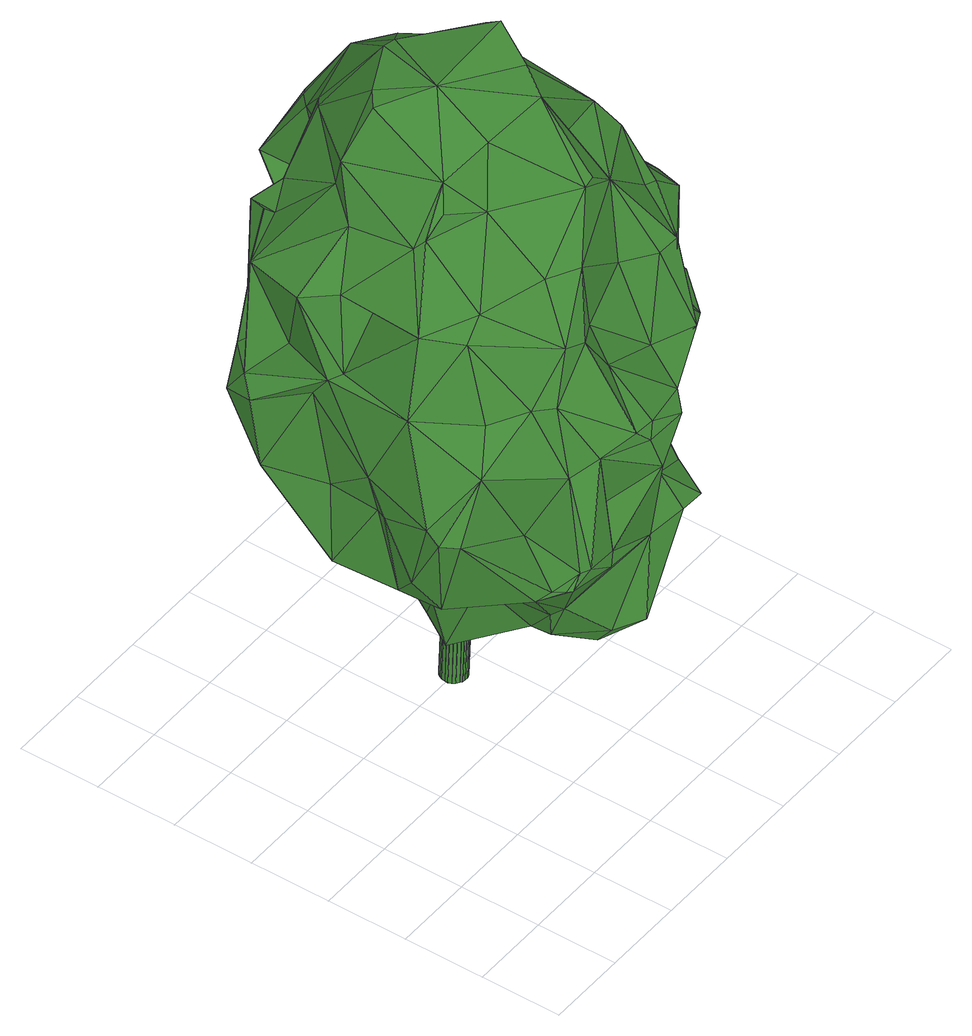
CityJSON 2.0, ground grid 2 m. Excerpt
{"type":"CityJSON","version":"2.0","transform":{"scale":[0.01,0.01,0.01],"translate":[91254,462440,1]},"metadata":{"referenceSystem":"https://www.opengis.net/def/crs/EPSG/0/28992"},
"CityObjects":{
"tree1":{"type":"SolitaryVegetationObject","attributes":{"gtid":130,"crown_width_m":10.45,"crown_median_z":10.81,"trunk_H_m":9.29,"trunk_DBH_m":0.629,"trunk_radius_m":0.314,"trunk_base_height_m":1.52,"original_gtid":"134"},"geometry":[{"type":"Solid","lod":"3","boundaries":[[[[0,1,2]],[[3,4,5]],[[6,5,4]],[[7,8,9]],[[10,11,12]],[[13,14,15]],[[13,15,16]],[[17,18,19]],[[8,20,21]],[[22,23,24]],[[25,24,23]],[[26,27,28]],[[29,30,31]],[[32,33,34]],[[35,36,37]],[[15,38,39]],[[40,41,42]],[[43,44,45]],[[43,45,46]],[[47,48,49]],[[24,50,51]],[[52,53,54]],[[55,56,57]],[[58,59,60]],[[61,62,63]],[[64,65,66]],[[64,67,65]],[[68,69,70]],[[71,56,72]],[[25,73,74]],[[25,74,75]],[[76,77,78]],[[79,80,10]],[[10,81,79]],[[82,83,84]],[[85,4,86]],[[85,86,87]],[[87,88,85]],[[89,90,91]],[[92,93,94]],[[29,95,96]],[[64,95,29]],[[97,98,1]],[[52,99,53]],[[100,101,102]],[[103,104,105]],[[57,78,77]],[[77,76,96]],[[17,19,106]],[[19,107,106]],[[108,109,75]],[[44,110,111]],[[112,97,113]],[[114,115,116]],[[117,118,114]],[[101,100,46]],[[59,119,118]],[[120,114,118]],[[56,71,121]],[[122,123,124]],[[120,115,114]],[[125,90,126]],[[52,84,83]],[[122,127,123]],[[107,53,99]],[[128,65,129]],[[66,65,128]],[[130,15,131]],[[130,16,15]],[[132,133,134]],[[135,136,101]],[[137,136,135]],[[138,139,132]],[[118,119,120]],[[140,85,88]],[[121,78,57]],[[99,83,28]],[[26,28,83]],[[141,142,36]],[[143,142,141]],[[11,1,98]],[[52,83,99]],[[144,145,146]],[[107,19,53]],[[4,94,86]],[[112,147,73]],[[59,58,120]],[[115,120,58]],[[148,149,150]],[[150,40,148]],[[151,40,150]],[[29,96,30]],[[152,54,153]],[[4,3,94]],[[149,154,150]],[[134,100,138]],[[155,130,131]],[[103,156,104]],[[46,100,43]],[[73,147,157]],[[158,157,147]],[[8,6,20]],[[51,75,109]],[[159,48,160]],[[161,162,163]],[[55,162,164]],[[81,164,162]],[[165,70,69]],[[113,1,0]],[[165,166,70]],[[9,68,70]],[[167,68,9]],[[168,159,169]],[[81,169,170]],[[81,171,169]],[[172,125,16]],[[63,173,61]],[[174,173,63]],[[175,128,146]],[[175,146,145]],[[176,177,37]],[[178,172,16]],[[16,130,178]],[[51,109,179]],[[15,155,131]],[[17,180,18]],[[41,40,181]],[[41,70,166]],[[110,182,111]],[[47,165,48]],[[155,183,41]],[[7,41,183]],[[9,70,41]],[[9,41,7]],[[184,84,152]],[[41,181,155]],[[130,155,181]],[[59,185,186]],[[159,49,48]],[[42,41,166]],[[130,187,178]],[[17,27,180]],[[188,189,118]],[[189,185,118]],[[190,68,191]],[[190,69,68]],[[121,57,56]],[[137,192,136]],[[113,0,158]],[[76,30,96]],[[55,57,77]],[[55,77,163]],[[115,193,174]],[[194,195,129]],[[77,96,163]],[[179,109,108]],[[158,147,113]],[[112,113,147]],[[160,196,170]],[[9,21,167]],[[8,21,9]],[[168,197,159]],[[37,198,35]],[[69,196,165]],[[53,19,199]],[[31,78,121]],[[10,12,81]],[[31,30,76]],[[31,76,78]],[[200,153,54]],[[100,194,43]],[[132,134,138]],[[100,195,194]],[[134,195,100]],[[168,171,197]],[[97,23,98]],[[201,127,202]],[[172,203,125]],[[62,125,203]],[[184,153,200]],[[8,204,6]],[[39,6,204]],[[205,206,207]],[[208,209,210]],[[195,210,209]],[[89,32,14]],[[73,25,112]],[[75,50,25]],[[36,51,37]],[[145,211,175]],[[175,211,95]],[[119,59,120]],[[35,212,36]],[[98,23,22]],[[74,73,157]],[[157,213,74]],[[124,98,22]],[[124,22,18]],[[101,46,137]],[[137,135,101]],[[214,164,215]],[[100,102,138]],[[216,93,92]],[[126,90,89]],[[210,217,108]],[[108,208,210]],[[150,187,151]],[[209,128,129]],[[216,92,192]],[[216,192,137]],[[150,154,187]],[[210,133,217]],[[163,96,161]],[[38,5,39]],[[152,52,54]],[[84,52,152]],[[83,218,26]],[[67,44,194]],[[219,49,159]],[[88,220,140]],[[212,35,198]],[[221,102,101]],[[205,116,115]],[[180,222,124]],[[62,223,63]],[[174,63,223]],[[224,72,167]],[[71,72,224]],[[178,154,172]],[[225,172,154]],[[62,203,223]],[[125,126,16]],[[42,47,40]],[[40,47,148]],[[186,226,227]],[[58,193,115]],[[140,220,228]],[[166,165,47]],[[166,47,42]],[[20,6,4]],[[20,4,85]],[[0,161,96]],[[208,146,209]],[[229,230,231]],[[181,187,130]],[[32,232,231]],[[126,89,13]],[[190,191,55]],[[149,225,154]],[[61,90,62]],[[125,62,90]],[[233,234,149]],[[235,53,141]],[[236,237,238]],[[236,238,239]],[[121,182,31]],[[7,204,8]],[[178,187,154]],[[215,164,170]],[[138,102,139]],[[221,103,105]],[[221,139,102]],[[139,133,132]],[[133,139,221]],[[0,96,95]],[[46,45,240]],[[148,47,49]],[[157,0,95]],[[157,158,0]],[[32,231,104]],[[211,157,95]],[[233,241,234]],[[172,225,242]],[[3,243,92]],[[25,50,24]],[[49,241,148]],[[86,45,87]],[[184,207,244]],[[149,234,26]],[[46,240,137]],[[245,206,174]],[[246,198,37]],[[104,231,105]],[[123,12,11]],[[190,247,214]],[[234,241,219]],[[94,3,92]],[[121,220,182]],[[122,202,127]],[[222,202,122]],[[129,65,67]],[[87,45,111]],[[44,111,45]],[[25,97,112]],[[223,244,207]],[[205,200,116]],[[54,116,200]],[[34,14,32]],[[205,207,200]],[[114,116,117]],[[61,91,90]],[[229,226,230]],[[185,248,177]],[[246,177,248]],[[12,127,197]],[[188,235,212]],[[231,232,91]],[[17,106,27]],[[209,146,128]],[[143,249,22]],[[36,212,141]],[[26,218,225]],[[170,164,81]],[[31,110,29]],[[200,207,184]],[[176,37,51]],[[182,220,88]],[[133,195,134]],[[210,195,133]],[[221,231,230]],[[221,105,231]],[[19,141,199]],[[141,53,199]],[[39,5,6]],[[180,124,18]],[[118,185,59]],[[129,67,194]],[[222,27,202]],[[103,192,156]],[[126,13,16]],[[24,142,22]],[[15,14,34]],[[34,250,15]],[[188,212,198]],[[174,193,173]],[[68,72,56]],[[58,251,193]],[[251,229,193]],[[27,106,28]],[[19,18,143]],[[141,19,143]],[[252,33,156]],[[201,202,219]],[[159,127,201]],[[219,159,201]],[[13,89,14]],[[123,127,12]],[[129,195,209]],[[44,43,194]],[[108,237,179]],[[246,248,189]],[[229,231,193]],[[252,192,92]],[[144,146,208]],[[188,118,117]],[[235,54,53]],[[164,247,55]],[[190,55,247]],[[92,243,252]],[[5,243,3]],[[207,206,223]],[[162,55,163]],[[250,34,253]],[[250,253,38]],[[217,254,108]],[[15,255,155]],[[39,155,255]],[[39,255,15]],[[49,219,241]],[[149,26,225]],[[115,206,205]],[[174,206,115]],[[26,202,27]],[[26,234,202]],[[39,183,155]],[[204,183,39]],[[204,7,183]],[[159,197,127]],[[252,156,192]],[[242,225,218]],[[242,218,83]],[[188,198,189]],[[189,198,246]],[[55,191,56]],[[160,48,196]],[[214,196,69]],[[215,196,214]],[[56,191,68]],[[110,31,182]],[[224,121,71]],[[40,187,181]],[[21,256,140]],[[140,228,21]],[[97,1,113]],[[228,220,224]],[[167,21,228]],[[167,228,224]],[[12,197,81]],[[203,172,242]],[[203,244,223]],[[151,187,40]],[[22,249,18]],[[243,38,253]],[[243,253,252]],[[224,220,121]],[[245,174,223]],[[257,10,80]],[[257,80,0]],[[219,202,234]],[[18,249,143]],[[124,222,122]],[[184,244,84]],[[82,84,244]],[[258,45,259]],[[258,259,94]],[[86,259,45]],[[94,259,86]],[[38,15,250]],[[252,253,34]],[[75,51,50]],[[173,91,61]],[[68,167,72]],[[94,93,258]],[[212,235,141]],[[89,91,32]],[[232,32,91]],[[214,69,190]],[[244,203,242]],[[244,242,83]],[[82,244,83]],[[148,241,149]],[[233,149,241]],[[75,260,108]],[[88,87,111]],[[160,170,169]],[[160,169,159]],[[258,216,240]],[[240,216,137]],[[215,170,196]],[[258,240,45]],[[165,196,48]],[[124,11,98]],[[123,11,124]],[[27,222,180]],[[152,153,184]],[[107,99,28]],[[193,91,173]],[[107,28,106]],[[51,179,261]],[[51,261,176]],[[117,262,188]],[[235,188,262]],[[54,262,116]],[[116,262,117]],[[235,262,54]],[[261,237,236]],[[261,263,237]],[[239,176,261]],[[179,237,263]],[[261,179,263]],[[239,261,236]],[[64,66,95]],[[175,95,66]],[[22,142,143]],[[34,33,252]],[[21,20,256]],[[85,140,20]],[[20,140,256]],[[51,36,142]],[[51,142,24]],[[25,23,97]],[[161,79,162]],[[103,136,192]],[[221,136,103]],[[101,136,221]],[[74,213,144]],[[157,211,213]],[[144,213,145]],[[211,145,213]],[[245,223,206]],[[81,197,171]],[[162,79,81]],[[182,88,111]],[[2,257,0]],[[2,10,257]],[[108,254,186]],[[5,38,243]],[[0,80,161]],[[79,161,80]],[[231,91,193]],[[258,93,216]],[[108,260,208]],[[128,175,66]],[[74,260,75]],[[144,260,74]],[[208,260,144]],[[186,238,108]],[[108,238,237]],[[239,238,176]],[[189,248,185]],[[11,10,1]],[[2,1,10]],[[214,247,164]],[[104,156,33]],[[32,104,33]],[[58,60,264]],[[251,58,264]],[[29,265,64]],[[168,169,171]],[[60,59,186]],[[186,227,60]],[[217,266,254]],[[133,266,217]],[[229,251,226]],[[226,186,266]],[[254,266,186]],[[226,267,230]],[[226,266,267]],[[227,264,60]],[[226,264,227]],[[226,251,264]],[[266,133,267]],[[230,267,221]],[[133,221,267]],[[67,64,265]],[[67,265,44]],[[110,265,29]],[[44,265,110]],[[246,37,177]],[[238,177,176]],[[238,186,177]],[[185,177,186]],[[268,269,270]],[[268,270,271]],[[271,270,272]],[[271,272,273]],[[270,269,274]],[[270,274,272]],[[272,274,275]],[[272,275,273]],[[274,269,276]],[[274,276,275]],[[275,276,277]],[[275,277,273]],[[276,269,278]],[[276,278,277]],[[277,278,279]],[[277,279,273]],[[278,269,280]],[[278,280,279]],[[279,280,281]],[[279,281,273]],[[280,269,282]],[[280,282,281]],[[281,282,283]],[[281,283,273]],[[282,269,284]],[[282,284,283]],[[283,284,285]],[[283,285,273]],[[284,269,286]],[[284,286,285]],[[285,286,287]],[[285,287,273]],[[286,269,288]],[[286,288,287]],[[287,288,289]],[[287,289,273]],[[288,269,290]],[[288,290,289]],[[289,290,291]],[[289,291,273]],[[290,269,292]],[[290,292,291]],[[291,292,293]],[[291,293,273]],[[292,269,294]],[[292,294,293]],[[293,294,295]],[[293,295,273]],[[294,269,296]],[[294,296,295]],[[295,296,297]],[[295,297,273]],[[296,269,298]],[[296,298,297]],[[297,298,299]],[[297,299,273]],[[298,269,300]],[[298,300,299]],[[299,300,301]],[[299,301,273]],[[300,269,302]],[[300,302,301]],[[301,302,303]],[[301,303,273]],[[302,269,304]],[[302,304,303]],[[303,304,305]],[[303,305,273]],[[304,269,306]],[[304,306,305]],[[305,306,307]],[[305,307,273]],[[306,269,308]],[[306,308,307]],[[307,308,309]],[[307,309,273]],[[308,269,310]],[[308,310,309]],[[309,310,311]],[[309,311,273]],[[310,269,312]],[[310,312,311]],[[311,312,313]],[[311,313,273]],[[312,269,314]],[[312,314,313]],[[313,314,315]],[[313,315,273]],[[314,269,316]],[[314,316,315]],[[315,316,317]],[[315,317,273]],[[316,269,268]],[[316,268,317]],[[317,268,271]],[[317,271,273]]]]}]}
},
"vertices":[
[525,1046,899],[352,958,780],[362,932,808],[940,473,1318],[852,616,1372],[907,469,1402],[852,586,1482],[725,625,1757],[801,720,1644],[569,787,1732],[313,964,992],[219,889,876],[182,915,1086],[694,298,1267],[769,244,1267],[712,332,1472],[508,256,1414],[133,514,859],[106,613,681],[115,448,680],[756,648,1479],[754,840,1581],[156,653,677],[260,719,747],[246,595,688],[384,768,668],[144,444,1144],[126,534,947],[81,349,929],[885,997,936],[808,1078,1056],[823,1071,1067],[822,186,1052],[841,251,1078],[821,237,1275],[289,420,437],[275,490,474],[419,465,476],[878,422,1454],[862,482,1504],[381,524,1607],[494,624,1744],[395,717,1704],[1054,720,877],[903,869,984],[871,730,1015],[1049,686,894],[325,750,1585],[359,788,1476],[274,692,1469],[440,663,685],[354,543,706],[84,262,922],[104,327,699],[178,137,768],[561,1134,1234],[613,1053,1413],[661,1147,1223],[648,95,706],[537,172,535],[677,124,695],[530,90,1049],[475,90,1054],[508,77,1019],[904,995,819],[901,847,813],[884,964,828],[904,847,815],[609,930,1614],[483,921,1558],[531,788,1741],[701,980,1365],[643,940,1420],[478,893,598],[506,757,719],[515,639,657],[761,1097,1059],[640,1161,1192],[717,1135,1219],[395,983,1044],[406,976,1022],[324,991,1101],[344,171,979],[171,272,1048],[275,237,832],[799,785,1313],[884,779,1242],[927,841,1234],[798,888,1276],[715,228,1053],[530,204,1148],[667,124,1021],[1009,425,1231],[874,537,1216],[883,566,1240],[692,1005,866],[706,1100,1024],[293,862,724],[174,854,817],[66,307,915],[1040,574,700],[946,528,796],[984,505,633],[1014,354,979],[921,250,979],[937,266,958],[111,481,871],[84,390,756],[613,427,750],[477,576,763],[901,914,998],[930,878,1215],[386,902,610],[369,989,748],[447,134,488],[550,109,699],[330,171,616],[345,217,508],[442,167,447],[516,96,492],[514,92,494],[722,1119,1242],[60,794,1075],[101,884,1032],[100,796,862],[452,207,1269],[559,274,1202],[104,840,1096],[871,851,829],[907,800,788],[601,314,1542],[632,318,1546],[946,427,584],[870,448,618],[976,540,603],[913,548,852],[1000,392,972],[943,586,952],[979,537,604],[949,426,588],[762,838,1341],[173,401,634],[227,568,670],[131,585,674],[526,738,830],[680,897,911],[712,761,924],[416,915,622],[285,531,1484],[195,452,1339],[300,511,1506],[348,501,1551],[199,109,796],[212,80,802],[326,389,1342],[669,480,1660],[912,333,1051],[524,982,724],[463,1008,744],[176,877,1340],[307,908,1367],[553,1004,1096],[496,1017,1160],[608,1158,1182],[495,1015,1163],[456,904,1563],[431,745,1714],[714,885,1589],[319,862,1350],[314,942,1355],[320,980,1358],[411,869,1189],[393,215,1290],[623,80,1008],[527,60,939],[829,892,891],[432,394,557],[433,392,554],[432,297,1415],[400,497,790],[141,643,858],[499,494,1650],[772,939,1192],[703,542,1692],[256,77,825],[472,251,564],[559,273,658],[446,457,1510],[357,278,489],[379,319,502],[565,1015,1419],[597,1045,1415],[993,394,1017],[624,138,806],[1034,769,796],[929,622,717],[389,945,1384],[229,866,1118],[307,393,439],[129,381,669],[222,69,803],[217,806,1116],[150,656,1141],[348,204,1159],[771,624,1635],[374,82,752],[393,93,778],[289,73,813],[693,607,823],[772,680,894],[766,532,723],[673,933,880],[246,420,439],[493,827,820],[529,948,1408],[430,912,1366],[913,449,1012],[792,348,771],[235,309,1136],[144,733,1339],[772,906,1310],[876,336,778],[153,697,1082],[394,126,1022],[713,957,1357],[256,371,1317],[762,218,722],[708,143,713],[737,861,1352],[732,168,746],[791,239,725],[744,243,836],[735,200,1019],[272,610,1310],[171,630,1158],[250,331,658],[424,203,730],[499,332,809],[554,274,659],[426,337,554],[914,631,983],[196,656,1351],[311,244,1156],[940,419,1308],[342,168,982],[410,170,832],[404,402,498],[591,988,1202],[427,337,549],[119,614,676],[884,367,1310],[718,99,696],[979,346,1249],[918,362,1299],[654,341,774],[690,486,1473],[658,792,1442],[455,947,979],[856,614,1021],[800,622,1192],[540,649,742],[279,345,687],[321,203,589],[419,345,861],[716,102,694],[887,963,831],[771,262,734],[788,241,723],[557,601,52],[525,602,52],[556,609,52],[569,576,980],[569,584,980],[538,577,981],[553,617,52],[566,592,981],[548,624,52],[561,599,981],[541,629,53],[554,604,981],[534,632,53],[547,607,981],[526,633,53],[539,609,981],[518,633,53],[531,608,982],[510,630,53],[523,605,982],[503,625,53],[516,600,982],[498,618,53],[511,593,981],[495,611,53],[508,586,981],[494,603,53],[507,578,981],[494,595,52],[507,570,981],[497,587,52],[510,562,981],[502,580,52],[515,555,980],[509,575,52],[522,550,980],[516,572,51],[529,547,980],[524,571,51],[537,546,980],[532,571,51],[545,547,980],[540,574,51],[553,549,980],[547,579,51],[560,554,980],[552,586,51],[565,561,980],[555,593,51],[568,568,980]
]}
